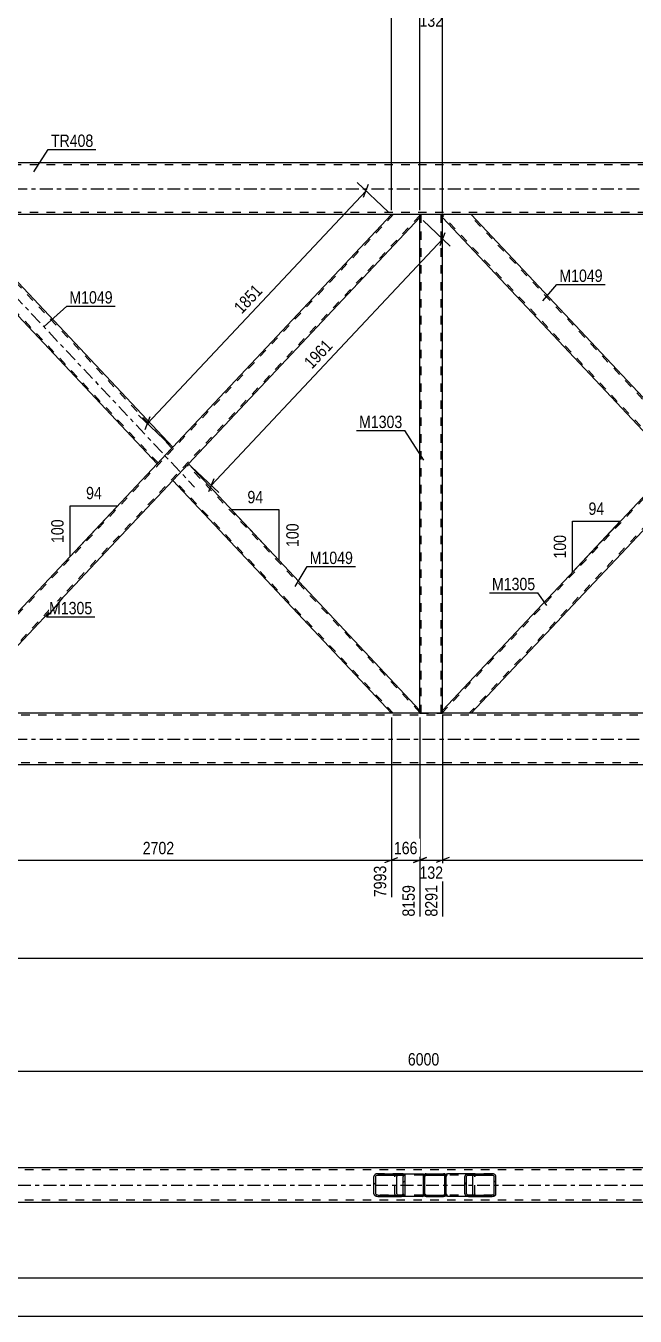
# Model space of a CAD drawing. Header units: millimetres. Extents: x 0 to 1189, y 0 to 841.
# Drawn here: x 274.6 to 416, y 386.8 to 686 of the extents above; entities that cross this region are included whole.
import ezdxf

# ---------------------------------------------------------------- set-up
doc = ezdxf.new("R2010")
doc.units = ezdxf.units.MM
doc.linetypes.add('DXK_LINE_DOT2', pattern=[3.9198, 1.9599, -1.9599])
doc.linetypes.add('DXK_LINE_DOT3', pattern=[5.9187, 2.979, -0.9799, 0.9799, -0.9799])
doc.styles.add('Arial Narrow', font='ARIALN.TTF', dxfattribs={"height": 0.2})

# ---------------------------------------------------------------- blocks, each defined once
blk = doc.blocks.new('Part-814467843-4797 - 4692')
at = {"color": 7, "linetype": 'DXK_LINE_DOT2'}
for p, q in [((371.32, 642.25), (366.04, 642.25)), ((366.04, 641.59), (366.04, 642.25)), ((366.36, 526.65), (366.36, 642.25)), ((371, 526.65), (371, 642.25)), ((371.32, 641.59), (371.32, 642.25)), ((366.04, 526.65), (366.04, 527.31)), ((366.04, 526.65), (371.32, 526.65)), ((371.32, 526.65), (371.32, 527.31))]:
    blk.add_line(p, q, dxfattribs=at)
at = {"color": 2, "linetype": 'Continuous'}
for p, q in [((366.04, 527.31), (366.04, 641.59)), ((371.32, 527.31), (371.32, 641.59))]:
    blk.add_line(p, q, dxfattribs=at)
blk = doc.blocks.new('Part-814467843-4792 - 4692')
at = {"color": 7, "linetype": 'DXK_LINE_DOT2'}
for p, q in [((359.86, 642.25), (251.32, 526.84)), ((366.04, 642.05), (257.51, 526.65)), ((366.04, 642.25), (359.42, 642.25)), ((308.68, 588.3), (305.06, 584.45)), ((312.31, 584.45), (308.68, 580.59)), ((257.95, 526.65), (251.32, 526.65))]:
    blk.add_line(p, q, dxfattribs=at)
at = {"color": 2, "linetype": 'Continuous'}
for p, q in [((359.42, 642.25), (308.68, 588.3)), ((366.04, 641.59), (312.31, 584.45)), ((366.04, 641.59), (366.04, 642.25)), ((305.06, 584.45), (251.32, 527.31)), ((308.68, 580.59), (257.95, 526.65)), ((251.32, 526.65), (251.32, 527.31))]:
    blk.add_line(p, q, dxfattribs=at)
blk = doc.blocks.new('Part-814467843-4872 - 4692')
at = {"color": 2, "linetype": 'Continuous'}
for p, q in [((371.32, 641.59), (371.32, 642.25)), ((425.06, 584.45), (371.32, 641.59)), ((428.68, 588.3), (377.95, 642.25)), ((428.25, 587.83), (425.06, 584.45)), ((428.68, 588.3), (428.25, 587.83))]:
    blk.add_line(p, q, dxfattribs=at)
at = {"color": 7, "linetype": 'DXK_LINE_DOT2'}
for p, q in [((377.95, 642.25), (371.32, 642.25)), ((425.28, 584.68), (371.32, 642.05)), ((428.47, 588.07), (377.51, 642.25)), ((428.65, 588.26), (428.25, 587.83)), ((425.28, 584.68), (425.3, 584.7))]:
    blk.add_line(p, q, dxfattribs=at)
blk = doc.blocks.new('Part-814467843-4877 - 4692')
at = {"color": 7, "linetype": 'DXK_LINE_DOT2'}
for p, q in [((479.86, 642.25), (371.32, 526.84)), ((486.04, 642.05), (377.51, 526.65)), ((486.04, 642.25), (479.42, 642.25)), ((428.68, 588.3), (425.06, 584.45)), ((432.31, 584.45), (428.68, 580.59)), ((377.95, 526.65), (371.32, 526.65))]:
    blk.add_line(p, q, dxfattribs=at)
at = {"color": 2, "linetype": 'Continuous'}
for p, q in [((479.42, 642.25), (428.68, 588.3)), ((486.04, 641.59), (432.31, 584.45)), ((486.04, 641.59), (486.04, 642.25)), ((425.06, 584.45), (371.32, 527.31)), ((428.68, 580.59), (377.95, 526.65)), ((371.32, 526.65), (371.32, 527.31))]:
    blk.add_line(p, q, dxfattribs=at)
blk = doc.blocks.new('Part-814467843-4887 - 4692')
at = {"color": 2, "linetype": 'Continuous'}
for p, q in [((312.31, 584.45), (308.68, 580.59)), ((366.04, 527.31), (312.31, 584.45)), ((359.42, 526.65), (308.68, 580.59)), ((366.04, 526.65), (366.04, 527.31))]:
    blk.add_line(p, q, dxfattribs=at)
at = {"color": 7, "linetype": 'DXK_LINE_DOT2'}
for p, q in [((366.04, 526.84), (312.09, 584.21)), ((308.9, 580.83), (308.92, 580.84)), ((359.86, 526.65), (308.9, 580.83)), ((366.04, 526.65), (359.42, 526.65))]:
    blk.add_line(p, q, dxfattribs=at)
blk = doc.blocks.new('Part-814467843-4957 - 4692')
at = {"color": 7, "linetype": 'DXK_LINE_DOT2'}
for p, q in [((1096.69, 653.77), (118.04, 653.77)), ((1096.69, 642.73), (118.04, 642.73)), ((1096.69, 642.25), (131.08, 642.25))]:
    blk.add_line(p, q, dxfattribs=at)
at = {"color": 2, "linetype": 'Continuous'}
for p, q in [((486.69, 654.25), (250.69, 654.25)), ((486.69, 642.25), (250.69, 642.25))]:
    blk.add_line(p, q, dxfattribs=at)
at = {"color": 7, "linetype": 'DXK_LINE_DOT3'}
blk.add_line((118.04, 648.25), (1096.69, 648.25), dxfattribs=at)
blk = doc.blocks.new('Part-814467843-4962 - 4692')
at = {"color": 7, "linetype": 'DXK_LINE_DOT2'}
for p, q in [((1047.69, 526.65), (131.08, 526.65)), ((1047.69, 526.17), (118.04, 526.17)), ((1047.69, 515.13), (118.04, 515.13))]:
    blk.add_line(p, q, dxfattribs=at)
at = {"color": 2, "linetype": 'Continuous'}
for p, q in [((486.69, 526.65), (250.69, 526.65)), ((1042.89, 514.65), (118.04, 514.65))]:
    blk.add_line(p, q, dxfattribs=at)
at = {"color": 7, "linetype": 'DXK_LINE_DOT3'}
blk.add_line((118.04, 520.65), (1047.69, 520.65), dxfattribs=at)
blk = doc.blocks.new('Part-814467843-5145 - 4692')
at = {"color": 7, "linetype": 'DXK_LINE_DOT3'}
blk.add_line((247.48, 649.53), (313.72, 579.09), dxfattribs=at)
at = {"color": 2, "linetype": 'Continuous'}
for p, q in [((251.32, 641.59), (251.32, 642.25)), ((305.06, 584.45), (251.32, 641.59)), ((308.68, 588.3), (257.95, 642.25)), ((308.25, 587.83), (305.06, 584.45)), ((308.68, 588.3), (308.25, 587.83))]:
    blk.add_line(p, q, dxfattribs=at)
at = {"color": 7, "linetype": 'DXK_LINE_DOT2'}
for p, q in [((257.95, 642.25), (251.32, 642.25)), ((305.28, 584.68), (251.32, 642.05)), ((308.47, 588.07), (257.51, 642.25)), ((308.65, 588.26), (308.25, 587.83)), ((305.28, 584.68), (305.3, 584.7))]:
    blk.add_line(p, q, dxfattribs=at)
blk = doc.blocks.new('Part-814467843-3565 - 3563')
at = {"linetype": 'Continuous'}
h = blk.add_hatch(dxfattribs=at)
h.set_pattern_fill('', scale=0.7, style=0, pattern_type=0)
h.set_pattern_definition([(45, (371.7732, 414.6427), (-1.57154, 1.57154), [])])
h.paths.add_polyline_path([(371.53, 414.59), (371.77, 414.64), (371.98, 414.78), (372.12, 414.99), (372.17, 415.23), (372.17, 419.23), (372.12, 419.48), (371.98, 419.69), (371.77, 419.83), (371.53, 419.87), (367.53, 419.87), (367.28, 419.83), (367.08, 419.69), (366.94, 419.48), (366.89, 419.23), (366.89, 415.23), (366.94, 414.99), (367.08, 414.78), (367.28, 414.64), (367.53, 414.59)])
h.paths.add_polyline_path([(367.41, 414.94), (367.3, 415.01), (367.23, 415.11), (367.21, 415.23), (367.21, 419.23), (367.23, 419.36), (367.3, 419.46), (367.41, 419.53), (367.53, 419.55), (371.53, 419.55), (371.65, 419.53), (371.75, 419.46), (371.82, 419.36), (371.85, 419.23), (371.85, 415.23), (371.82, 415.11), (371.75, 415.01), (371.65, 414.94), (371.53, 414.91), (367.53, 414.91)])
at = {"color": 7, "linetype": 'DXK_LINE_DOT2'}
for p, q in [((366.89, 419.23), (366.94, 419.48)), ((366.89, 415.23), (366.89, 419.23)), ((367.23, 419.36), (367.21, 419.23)), ((367.21, 415.23), (367.21, 419.23)), ((367.28, 419.83), (367.53, 419.87)), ((367.53, 419.55), (367.41, 419.53)), ((367.53, 419.87), (371.53, 419.87)), ((367.53, 419.55), (371.53, 419.55)), ((371.53, 419.87), (371.77, 419.83)), ((371.65, 419.53), (371.53, 419.55)), ((371.85, 419.23), (371.82, 419.36)), ((371.85, 415.23), (371.85, 419.23)), ((372.12, 419.48), (372.17, 419.23)), ((372.17, 415.23), (372.17, 419.23)), ((366.94, 414.99), (366.89, 415.23)), ((367.21, 415.23), (367.23, 415.11)), ((367.53, 414.59), (367.28, 414.64)), ((367.41, 414.94), (367.53, 414.91)), ((367.53, 414.91), (371.53, 414.91)), ((367.53, 414.59), (371.53, 414.59)), ((371.53, 414.91), (371.65, 414.94)), ((371.77, 414.64), (371.53, 414.59)), ((371.82, 415.11), (371.85, 415.23)), ((372.17, 415.23), (372.12, 414.99))]:
    blk.add_line(p, q, dxfattribs=at)
at = {"color": 2, "linetype": 'Continuous'}
for p, q in [((366.94, 419.48), (366.89, 419.23)), ((366.89, 415.23), (366.89, 419.23)), ((367.21, 419.23), (367.23, 419.36)), ((367.21, 415.23), (367.21, 419.23)), ((367.53, 419.87), (367.28, 419.83)), ((367.41, 419.53), (367.53, 419.55)), ((367.53, 419.87), (371.53, 419.87)), ((367.53, 419.55), (371.53, 419.55)), ((371.77, 419.83), (371.53, 419.87)), ((371.53, 419.55), (371.65, 419.53)), ((371.82, 419.36), (371.85, 419.23)), ((371.85, 415.23), (371.85, 419.23)), ((372.17, 419.23), (372.12, 419.48)), ((372.17, 415.23), (372.17, 419.23)), ((366.89, 415.23), (366.94, 414.99)), ((367.23, 415.11), (367.21, 415.23)), ((367.28, 414.64), (367.53, 414.59)), ((367.53, 414.91), (367.41, 414.94)), ((367.53, 414.91), (371.53, 414.91)), ((367.53, 414.59), (371.53, 414.59)), ((371.65, 414.94), (371.53, 414.91)), ((371.53, 414.59), (371.77, 414.64)), ((371.85, 415.23), (371.82, 415.11)), ((372.12, 414.99), (372.17, 415.23))]:
    blk.add_line(p, q, dxfattribs=at)
at = {"color": 7, "linetype": 'DXK_LINE_DOT2'}
for centre, radius, start, end in [((367.53, 419.23), 0.64, 112.5, 157.5), ((367.53, 419.23), 0.32, 112.5, 157.5), ((371.53, 419.23), 0.32, 22.5, 67.5), ((371.53, 419.23), 0.64, 22.5, 67.5), ((367.53, 415.23), 0.64, 202.5, 247.5), ((367.53, 415.23), 0.32, 202.5, 247.5), ((371.53, 415.23), 0.32, 292.5, 337.5), ((371.53, 415.23), 0.64, 292.5, 337.5)]:
    blk.add_arc(centre, radius, start, end, dxfattribs=at)
at = {"color": 2, "linetype": 'Continuous'}
for centre, radius, start, end in [((367.53, 419.23), 0.64, 112.5, 157.5), ((367.53, 419.23), 0.32, 112.5, 157.5), ((371.53, 419.23), 0.32, 22.5, 67.5), ((371.53, 419.23), 0.64, 22.5, 67.5), ((367.53, 415.23), 0.64, 202.5, 247.5), ((367.53, 415.23), 0.32, 202.5, 247.5), ((371.53, 415.23), 0.32, 292.5, 337.5), ((371.53, 415.23), 0.64, 292.5, 337.5)]:
    blk.add_arc(centre, radius, start, end, dxfattribs=at)
blk = doc.blocks.new('Part-814467843-3694 - 3563')
at = {"linetype": 'Continuous'}
h = blk.add_hatch(dxfattribs=at)
h.set_pattern_fill('', scale=0.7, style=0, pattern_type=0)
h.set_pattern_definition([(45, (362.0726, 414.6427), (-1.57154, 1.57154), [])])
h.paths.add_polyline_path([(361.74, 414.59), (362.07, 414.64), (362.36, 414.78), (362.55, 414.99), (362.61, 415.23), (362.61, 419.23), (362.55, 419.48), (362.36, 419.69), (362.07, 419.83), (361.74, 419.87), (356.25, 419.87), (355.91, 419.83), (355.62, 419.69), (355.43, 419.48), (355.37, 419.23), (355.37, 415.23), (355.43, 414.99), (355.62, 414.78), (355.91, 414.64), (356.25, 414.59)])
h.paths.add_polyline_path([(356.08, 414.94), (355.93, 415.01), (355.84, 415.11), (355.81, 415.23), (355.81, 419.23), (355.84, 419.36), (355.93, 419.46), (356.08, 419.53), (356.25, 419.55), (361.74, 419.55), (361.9, 419.53), (362.05, 419.46), (362.14, 419.36), (362.18, 419.23), (362.18, 415.23), (362.14, 415.11), (362.05, 415.01), (361.9, 414.94), (361.74, 414.91), (356.25, 414.91)])
at = {"color": 2, "linetype": 'Continuous'}
for p, q in [((355.43, 419.48), (355.37, 419.23)), ((355.37, 415.23), (355.37, 419.23)), ((355.81, 419.23), (355.84, 419.36)), ((355.81, 415.23), (355.81, 419.23)), ((356.25, 419.87), (355.91, 419.83)), ((356.08, 419.53), (356.25, 419.55)), ((356.25, 419.87), (361.74, 419.87)), ((356.25, 419.55), (361.74, 419.55)), ((360.73, 419.36), (360.7, 419.23)), ((360.7, 415.23), (360.7, 419.23)), ((361.14, 419.55), (360.97, 419.53)), ((361.74, 419.87), (366.63, 419.87)), ((362.07, 419.83), (361.74, 419.87)), ((361.74, 419.55), (361.9, 419.53)), ((362.14, 419.36), (362.18, 419.23)), ((362.18, 415.23), (362.18, 419.23)), ((362.61, 419.23), (362.55, 419.48)), ((362.61, 415.23), (362.61, 419.23)), ((366.63, 419.87), (366.89, 419.84)), ((366.89, 419.84), (366.89, 419.83)), ((366.89, 419.83), (366.89, 419.69)), ((366.89, 419.69), (366.89, 419.23)), ((355.37, 415.23), (355.43, 414.99)), ((355.84, 415.11), (355.81, 415.23)), ((355.91, 414.64), (356.25, 414.59)), ((356.25, 414.91), (356.08, 414.94)), ((356.25, 414.91), (361.74, 414.91)), ((356.25, 414.59), (361.74, 414.59)), ((360.7, 415.23), (360.73, 415.11)), ((360.97, 414.94), (361.14, 414.91)), ((361.9, 414.94), (361.74, 414.91)), ((361.74, 414.59), (362.07, 414.64)), ((366.63, 414.59), (361.74, 414.59)), ((362.18, 415.23), (362.14, 415.11)), ((362.55, 414.99), (362.61, 415.23)), ((366.63, 414.59), (366.89, 414.63)), ((366.89, 414.63), (366.89, 415.23))]:
    blk.add_line(p, q, dxfattribs=at)
at = {"color": 7, "linetype": 'DXK_LINE_DOT2'}
for p, q in [((361.74, 419.87), (356.25, 419.87)), ((366.63, 419.55), (356.25, 419.55)), ((360.26, 419.23), (360.33, 419.48)), ((360.26, 415.23), (360.26, 419.23)), ((360.8, 419.83), (361.14, 419.87)), ((366.8, 419.53), (366.63, 419.55)), ((366.89, 419.49), (366.8, 419.53)), ((366.89, 419.69), (366.89, 419.49)), ((366.89, 415.23), (366.89, 419.48)), ((366.63, 414.91), (356.25, 414.91)), ((361.74, 414.59), (356.25, 414.59)), ((360.33, 414.99), (360.26, 415.23)), ((361.14, 414.59), (360.8, 414.64)), ((366.63, 414.91), (366.8, 414.94)), ((366.8, 414.94), (366.89, 414.98))]:
    blk.add_line(p, q, dxfattribs=at)
at = {"color": 2, "linetype": 'Continuous'}
for centre, radius, start, end in [((356.11, 419.05), 0.802, 104.5547, 147.5896), ((356.18, 419.14), 0.401, 104.5547, 147.5896), ((361.07, 419.14), 0.401, 104.5547, 147.5896), ((361.8, 419.14), 0.401, 32.4104, 75.4453), ((361.87, 419.05), 0.802, 32.4104, 75.4453), ((356.11, 415.42), 0.802, 212.4104, 255.4453), ((356.18, 415.33), 0.401, 212.4104, 255.4453), ((361.07, 415.33), 0.401, 212.4104, 255.4453), ((361.8, 415.33), 0.401, 284.5547, 327.5896), ((361.87, 415.42), 0.802, 284.5547, 327.5896)]:
    blk.add_arc(centre, radius, start, end, dxfattribs=at)
at = {"color": 7, "linetype": 'DXK_LINE_DOT2'}
for centre, start, end in [((361.01, 419.05), 104.5547, 147.5896), ((361.01, 415.42), 212.4104, 255.4453)]:
    blk.add_arc(centre, 0.802, start, end, dxfattribs=at)
blk = doc.blocks.new('Part-814467843-3692 - 3563')
at = {"color": 2, "linetype": 'Continuous'}
for p, q in [((1043.73, 421.23), (118.89, 421.23)), ((487.54, 413.23), (251.54, 413.23))]:
    blk.add_line(p, q, dxfattribs=at)
at = {"color": 7, "linetype": 'DXK_LINE_DOT2'}
for p, q in [((1048.53, 420.75), (118.89, 420.75)), ((1048.53, 413.71), (118.89, 413.71))]:
    blk.add_line(p, q, dxfattribs=at)
at = {"color": 7, "linetype": 'DXK_LINE_DOT3'}
blk.add_line((118.89, 417.23), (1048.53, 417.23), dxfattribs=at)
blk = doc.blocks.new('Part-814467843-3777 - 3563')
at = {"linetype": 'Continuous'}
h = blk.add_hatch(dxfattribs=at)
h.set_pattern_fill('', scale=0.7, style=0, pattern_type=0)
h.set_pattern_definition([(45, (383.1473, 414.6427), (-1.57154, 1.57154), [])])
h.paths.add_polyline_path([(382.81, 414.59), (383.15, 414.64), (383.43, 414.78), (383.62, 414.99), (383.69, 415.23), (383.69, 419.23), (383.62, 419.48), (383.43, 419.69), (383.15, 419.83), (382.81, 419.87), (377.32, 419.87), (376.98, 419.83), (376.7, 419.69), (376.51, 419.48), (376.44, 419.23), (376.44, 415.23), (376.51, 414.99), (376.7, 414.78), (376.98, 414.64), (377.32, 414.59)])
h.paths.add_polyline_path([(377.15, 414.94), (377.01, 415.01), (376.91, 415.11), (376.88, 415.23), (376.88, 419.23), (376.91, 419.36), (377.01, 419.46), (377.15, 419.53), (377.32, 419.55), (382.81, 419.55), (382.98, 419.53), (383.12, 419.46), (383.22, 419.36), (383.25, 419.23), (383.25, 415.23), (383.22, 415.11), (383.12, 415.01), (382.98, 414.94), (382.81, 414.91), (377.32, 414.91)])
at = {"color": 2, "linetype": 'Continuous'}
for p, q in [((372.17, 419.84), (372.43, 419.87)), ((372.17, 419.84), (372.17, 419.23)), ((377.32, 419.87), (372.43, 419.87)), ((376.51, 419.48), (376.44, 419.23)), ((376.44, 415.23), (376.44, 419.23)), ((376.88, 419.23), (376.91, 419.36)), ((376.88, 415.23), (376.88, 419.23)), ((377.32, 419.87), (376.98, 419.83)), ((377.15, 419.53), (377.32, 419.55)), ((377.32, 419.87), (382.81, 419.87)), ((377.32, 419.55), (382.81, 419.55)), ((378.08, 419.53), (377.92, 419.55)), ((378.36, 419.23), (378.32, 419.36)), ((378.36, 415.23), (378.36, 419.23)), ((383.15, 419.83), (382.81, 419.87)), ((382.81, 419.55), (382.98, 419.53)), ((383.22, 419.36), (383.25, 419.23)), ((383.25, 415.23), (383.25, 419.23)), ((383.69, 419.23), (383.62, 419.48)), ((383.69, 415.23), (383.69, 419.23)), ((372.17, 414.64), (372.17, 415.23)), ((372.17, 414.63), (372.17, 414.64)), ((372.43, 414.59), (372.17, 414.63)), ((377.32, 414.59), (372.43, 414.59)), ((376.44, 415.23), (376.51, 414.99)), ((376.91, 415.11), (376.88, 415.23)), ((376.98, 414.64), (377.32, 414.59)), ((377.32, 414.91), (377.15, 414.94)), ((377.32, 414.91), (382.81, 414.91)), ((377.32, 414.59), (382.81, 414.59)), ((377.92, 414.91), (378.08, 414.94)), ((378.32, 415.11), (378.36, 415.23)), ((382.98, 414.94), (382.81, 414.91)), ((382.81, 414.59), (383.15, 414.64)), ((383.25, 415.23), (383.22, 415.11)), ((383.62, 414.99), (383.69, 415.23))]:
    blk.add_line(p, q, dxfattribs=at)
at = {"color": 7, "linetype": 'DXK_LINE_DOT2'}
for p, q in [((372.17, 419.84), (372.17, 419.49)), ((372.26, 419.53), (372.17, 419.49)), ((372.17, 414.78), (372.17, 419.23)), ((372.43, 419.55), (372.26, 419.53)), ((382.81, 419.55), (372.43, 419.55)), ((382.81, 419.87), (377.32, 419.87)), ((377.92, 419.87), (378.25, 419.83)), ((378.73, 419.48), (378.79, 419.23)), ((378.79, 415.23), (378.79, 419.23)), ((372.17, 414.98), (372.26, 414.94)), ((372.26, 414.94), (372.43, 414.91)), ((382.81, 414.91), (372.43, 414.91)), ((377.92, 414.59), (377.32, 414.59)), ((378.25, 414.64), (377.92, 414.59)), ((377.92, 414.59), (382.81, 414.59)), ((378.79, 415.23), (378.73, 414.99))]:
    blk.add_line(p, q, dxfattribs=at)
at = {"color": 2, "linetype": 'Continuous'}
for centre, radius, start, end in [((377.19, 419.05), 0.802, 104.5547, 147.5896), ((377.25, 419.14), 0.401, 104.5547, 147.5896), ((377.98, 419.14), 0.401, 32.4104, 75.4453), ((382.88, 419.14), 0.401, 32.4104, 75.4453), ((382.95, 419.05), 0.802, 32.4104, 75.4453), ((377.19, 415.42), 0.802, 212.4104, 255.4453), ((377.25, 415.33), 0.401, 212.4104, 255.4453), ((377.98, 415.33), 0.401, 284.5547, 327.5896), ((382.88, 415.33), 0.401, 284.5547, 327.5896), ((382.95, 415.42), 0.802, 284.5547, 327.5896)]:
    blk.add_arc(centre, radius, start, end, dxfattribs=at)
at = {"color": 7, "linetype": 'DXK_LINE_DOT2'}
for centre, start, end in [((378.05, 419.05), 32.4104, 75.4453), ((378.05, 415.42), 284.5547, 327.5896)]:
    blk.add_arc(centre, 0.802, start, end, dxfattribs=at)
blk = doc.blocks.new('StraightDimension-814467843-6443 - 4692')
at = {"color": 7, "linetype": 'Continuous'}
for p, q in [((251.32, 643.25), (251.32, 698.76)), ((359.42, 643.25), (359.42, 698.76)), ((252.82, 690.75), (249.82, 689.55)), ((251.32, 690.15), (359.42, 690.15)), ((357.92, 689.55), (360.92, 690.75))]:
    blk.add_line(p, q, dxfattribs=at)
at = {"color": 0, "linetype": 'Continuous'}
blk.add_wipeout([(358.82, 699.36), (354.62, 699.36), (354.62, 690.85), (358.82, 690.85)], dxfattribs=at)
at = {"color": 0}
blk.add_wipeout([(309.63, 690.9), (309.63, 695.1), (301.12, 695.1), (301.12, 690.9)], dxfattribs=at)
at = {"color": 3, "linetype": 'Continuous', "style": 'Arial Narrow'}
blk.add_text('7993', height=2.863, rotation=90.0002, dxfattribs=at).set_placement((358.22, 691.45))
at = {"color": 3, "style": 'Arial Narrow'}
blk.add_text('2702', height=2.863, dxfattribs=at).set_placement((301.72, 691.5))
blk = doc.blocks.new('StraightDimension-814467843-6126 - 4692')
at = {"color": 7, "linetype": 'Continuous'}
for p, q in [((371.32, 526.31), (371.32, 479.49)), ((479.42, 525.65), (479.42, 482.16)), ((372.82, 493.2), (369.82, 492)), ((371.32, 492.6), (479.42, 492.6)), ((477.92, 492), (480.92, 493.2))]:
    blk.add_line(p, q, dxfattribs=at)
at = {"color": 0}
blk.add_wipeout([(429.63, 493.35), (429.63, 497.55), (421.12, 497.55), (421.12, 493.35)], dxfattribs=at)
at = {"color": 0, "linetype": 'Continuous'}
blk.add_wipeout([(478.82, 491.9), (474.62, 491.9), (474.62, 481.56), (478.82, 481.56)], dxfattribs=at)
at = {"color": 3, "style": 'Arial Narrow'}
blk.add_text('2702', height=2.863, dxfattribs=at).set_placement((421.72, 493.95))
at = {"color": 3, "linetype": 'Continuous', "style": 'Arial Narrow'}
blk.add_text('10993', height=2.863, rotation=90.0002, dxfattribs=at).set_placement((478.22, 482.16))
blk = doc.blocks.new('StraightDimension-814467843-5798 - 4692')
at = {"color": 7, "linetype": 'Continuous'}
for p, q in [((366.77, 640.9), (373.08, 634.97)), ((370.74, 635.11), (371.93, 638.11)), ((317.6, 579.47), (371.33, 636.61)), ((313.04, 583.76), (319.35, 577.83)), ((318.19, 580.98), (317.01, 577.97))]:
    blk.add_line(p, q, dxfattribs=at)
at = {"color": 0}
blk.add_wipeout([(346.84, 611.66), (343.78, 614.53), (337.95, 608.33), (341, 605.45)], dxfattribs=at)
at = {"color": 3, "style": 'Arial Narrow'}
blk.add_text('1961', height=2.863, rotation=46.7591, dxfattribs=at).set_placement((340.98, 606.3))
blk = doc.blocks.new('StraightDimension-814467843-6421 - 4692')
at = {"color": 7, "linetype": 'Continuous'}
for p, q in [((366.04, 643.25), (366.04, 703.26)), ((371.32, 642.59), (371.32, 698.76)), ((364.54, 689.55), (367.54, 690.75)), ((366.04, 690.15), (371.32, 690.15)), ((372.82, 690.75), (369.82, 689.55))]:
    blk.add_line(p, q, dxfattribs=at)
at = {"color": 0}
blk.add_wipeout([(372.03, 685.2), (372.03, 689.4), (365.34, 689.4), (365.34, 685.2)], dxfattribs=at)
at = {"color": 3, "style": 'Arial Narrow'}
blk.add_text('132', height=2.863, dxfattribs=at).set_placement((365.94, 685.8))
at = {"color": 0, "linetype": 'Continuous'}
blk.add_wipeout([(370.72, 699.36), (366.52, 699.36), (366.52, 690.85), (370.72, 690.85)], dxfattribs=at)
at = {"color": 3, "linetype": 'Continuous', "style": 'Arial Narrow'}
blk.add_text('8291', height=2.863, rotation=90.0002, dxfattribs=at).set_placement((370.12, 691.45))
blk = doc.blocks.new('StraightDimension-814467843-6142 - 4692')
at = {"color": 7, "linetype": 'Continuous'}
for p, q in [((366.04, 525.65), (366.04, 479.49)), ((371.32, 526.31), (371.32, 479.49)), ((364.54, 492), (367.54, 493.2)), ((366.04, 492.6), (371.32, 492.6)), ((372.82, 493.2), (369.82, 492))]:
    blk.add_line(p, q, dxfattribs=at)
at = {"color": 0}
blk.add_wipeout([(372.03, 487.65), (372.03, 491.85), (365.34, 491.85), (365.34, 487.65)], dxfattribs=at)
at = {"color": 0, "linetype": 'Continuous'}
blk.add_wipeout([(370.72, 487.4), (366.52, 487.4), (366.52, 478.89), (370.72, 478.89)], dxfattribs=at)
at = {"color": 3, "style": 'Arial Narrow'}
blk.add_text('132', height=2.863, dxfattribs=at).set_placement((365.94, 488.25))
at = {"color": 3, "linetype": 'Continuous', "style": 'Arial Narrow'}
blk.add_text('8291', height=2.863, rotation=90.0002, dxfattribs=at).set_placement((370.12, 479.49))
blk = doc.blocks.new('StraightDimension-814467843-6155 - 4692')
at = {"color": 7, "linetype": 'Continuous'}
for p, q in [((359.42, 525.65), (359.42, 483.99)), ((366.04, 525.65), (366.04, 479.49)), ((357.92, 492), (360.92, 493.2)), ((359.42, 492.6), (366.04, 492.6)), ((367.54, 493.2), (364.54, 492))]:
    blk.add_line(p, q, dxfattribs=at)
at = {"color": 0}
blk.add_wipeout([(366.07, 493.35), (366.07, 497.55), (359.39, 497.55), (359.39, 493.35)], dxfattribs=at)
at = {"color": 0, "linetype": 'Continuous'}
blk.add_wipeout([(365.44, 487.4), (361.24, 487.4), (361.24, 478.89), (365.44, 478.89)], dxfattribs=at)
at = {"color": 3, "style": 'Arial Narrow'}
blk.add_text('166', height=2.863, dxfattribs=at).set_placement((359.99, 493.95))
at = {"color": 3, "linetype": 'Continuous', "style": 'Arial Narrow'}
blk.add_text('8159', height=2.863, rotation=90.0002, dxfattribs=at).set_placement((364.84, 479.49))
blk = doc.blocks.new('StraightDimension-814467843-6168 - 4692')
at = {"color": 7, "linetype": 'Continuous'}
for p, q in [((251.32, 526.31), (251.32, 479.49)), ((359.42, 525.65), (359.42, 483.99)), ((252.82, 493.2), (249.82, 492)), ((251.32, 492.6), (359.42, 492.6)), ((357.92, 492), (360.92, 493.2))]:
    blk.add_line(p, q, dxfattribs=at)
at = {"color": 0}
blk.add_wipeout([(309.63, 493.35), (309.63, 497.55), (301.12, 497.55), (301.12, 493.35)], dxfattribs=at)
at = {"color": 0, "linetype": 'Continuous'}
blk.add_wipeout([(358.82, 491.9), (354.62, 491.9), (354.62, 483.39), (358.82, 483.39)], dxfattribs=at)
at = {"color": 3, "style": 'Arial Narrow'}
blk.add_text('2702', height=2.863, dxfattribs=at).set_placement((301.72, 493.95))
at = {"color": 3, "linetype": 'Continuous', "style": 'Arial Narrow'}
blk.add_text('7993', height=2.863, rotation=90.0002, dxfattribs=at).set_placement((358.22, 483.99))
blk = doc.blocks.new('AngleDimension-814467843-5551 - 4692')
at = {"color": 7, "linetype": 'Continuous'}
for p, q in [((327.88, 567.89), (322.3, 573.82)), ((333.4, 573.82), (322.3, 573.82)), ((333.4, 562.02), (322.3, 573.82)), ((333.4, 562.02), (333.4, 573.82))]:
    blk.add_line(p, q, dxfattribs=at)
at = {"color": 0}
for points in [[(330.28, 574.72), (330.28, 578.92), (325.42, 578.92), (325.42, 574.72)], [(338.5, 571.26), (334.3, 571.26), (334.3, 564.58), (338.5, 564.58)]]:
    blk.add_wipeout(points, dxfattribs=at)
at = {"color": 3, "style": 'Arial Narrow'}
blk.add_text('94', height=2.863, dxfattribs=at).set_placement((326.02, 575.32))
blk.add_text('100', height=2.863, rotation=90.0002, dxfattribs=at).set_placement((337.9, 565.18))
blk = doc.blocks.new('AngleDimension-814467843-5565 - 4692')
at = {"color": 7, "linetype": 'Continuous'}
for p, q in [((284.85, 574.76), (295.95, 574.76)), ((284.85, 562.96), (295.95, 574.76)), ((284.85, 562.96), (284.85, 574.76)), ((287.12, 565.37), (295.95, 574.76))]:
    blk.add_line(p, q, dxfattribs=at)
at = {"color": 0}
for points in [[(292.83, 575.66), (292.83, 579.86), (287.97, 579.86), (287.97, 575.66)], [(283.95, 572.2), (279.75, 572.2), (279.75, 565.51), (283.95, 565.51)]]:
    blk.add_wipeout(points, dxfattribs=at)
at = {"color": 3, "style": 'Arial Narrow'}
blk.add_text('94', height=2.863, dxfattribs=at).set_placement((288.57, 576.26))
blk.add_text('100', height=2.863, rotation=90.0002, dxfattribs=at).set_placement((283.35, 566.11))
blk = doc.blocks.new('AngleDimension-814467843-5537 - 4692')
at = {"color": 7, "linetype": 'Continuous'}
for p, q in [((401.45, 571.14), (412.55, 571.14)), ((401.45, 559.34), (412.55, 571.14)), ((401.45, 559.34), (401.45, 571.14)), ((405.62, 563.77), (412.55, 571.14))]:
    blk.add_line(p, q, dxfattribs=at)
at = {"color": 0}
for points in [[(409.43, 572.04), (409.43, 576.24), (404.57, 576.24), (404.57, 572.04)], [(400.55, 568.58), (396.35, 568.58), (396.35, 561.9), (400.55, 561.9)]]:
    blk.add_wipeout(points, dxfattribs=at)
at = {"color": 3, "style": 'Arial Narrow'}
blk.add_text('94', height=2.863, dxfattribs=at).set_placement((405.17, 572.64))
blk.add_text('100', height=2.863, rotation=90.0002, dxfattribs=at).set_placement((399.95, 562.5))
blk = doc.blocks.new('StraightDimension-814467843-5813 - 4692')
at = {"color": 7, "linetype": 'Continuous'}
for p, q in [((358.69, 642.93), (351.47, 649.72)), ((352.95, 646.27), (354.13, 649.28)), ((302.81, 593.83), (353.54, 647.77)), ((307.96, 588.98), (300.73, 595.78)), ((303.4, 595.33), (302.22, 592.32))]:
    blk.add_line(p, q, dxfattribs=at)
at = {"color": 0}
blk.add_wipeout([(330.55, 624.41), (327.49, 627.29), (321.65, 621.09), (324.71, 618.21)], dxfattribs=at)
at = {"color": 3, "style": 'Arial Narrow'}
blk.add_text('1851', height=2.863, rotation=46.7591, dxfattribs=at).set_placement((324.69, 619.06))
blk = doc.blocks.new('StraightDimension-814467843-5900 - 4692')
at = {"color": 7, "linetype": 'Continuous'}
blk.add_line((104.14, 469.88), (1048.69, 469.88), dxfattribs=at)
blk = doc.blocks.new('StraightDimension-814467843-6407 - 4692')
at = {"color": 7, "linetype": 'Continuous'}
for p, q in [((479.42, 643.25), (479.42, 700.59)), ((371.32, 642.59), (371.32, 698.76)), ((372.82, 690.75), (369.82, 689.55)), ((371.32, 690.15), (479.42, 690.15)), ((477.92, 689.55), (480.92, 690.75))]:
    blk.add_line(p, q, dxfattribs=at)
at = {"color": 0, "linetype": 'Continuous'}
blk.add_wipeout([(478.82, 701.19), (474.62, 701.19), (474.62, 690.85), (478.82, 690.85)], dxfattribs=at)
at = {"color": 0}
blk.add_wipeout([(429.63, 690.9), (429.63, 695.1), (421.12, 695.1), (421.12, 690.9)], dxfattribs=at)
at = {"color": 3, "linetype": 'Continuous', "style": 'Arial Narrow'}
blk.add_text('10993', height=2.863, rotation=90.0002, dxfattribs=at).set_placement((478.22, 691.45))
at = {"color": 3, "style": 'Arial Narrow'}
blk.add_text('2702', height=2.863, dxfattribs=at).set_placement((421.72, 691.5))
blk = doc.blocks.new('StraightDimension-814467843-6432 - 4692')
at = {"color": 7, "linetype": 'Continuous'}
for p, q in [((366.04, 643.25), (366.04, 703.26)), ((359.42, 643.25), (359.42, 698.76)), ((357.92, 689.55), (360.92, 690.75)), ((359.42, 690.15), (366.04, 690.15)), ((367.54, 690.75), (364.54, 689.55))]:
    blk.add_line(p, q, dxfattribs=at)
at = {"color": 0}
blk.add_wipeout([(366.07, 690.9), (366.07, 695.1), (359.39, 695.1), (359.39, 690.9)], dxfattribs=at)
at = {"color": 0, "linetype": 'Continuous'}
blk.add_wipeout([(365.44, 703.86), (361.24, 703.86), (361.24, 695.35), (365.44, 695.35)], dxfattribs=at)
at = {"color": 3, "linetype": 'Continuous', "style": 'Arial Narrow'}
blk.add_text('8159', height=2.863, rotation=90.0002, dxfattribs=at).set_placement((364.84, 695.95))
at = {"color": 3, "style": 'Arial Narrow'}
blk.add_text('166', height=2.863, dxfattribs=at).set_placement((359.99, 691.5))
blk = doc.blocks.new('StraightDimension-814467843-3828 - 3563')
at = {"color": 7, "linetype": 'Continuous'}
blk.add_line((104.99, 386.84), (1049.53, 386.84), dxfattribs=at)
blk = doc.blocks.new('StraightDimension-814467843-3839 - 3563')
at = {"color": 7, "linetype": 'Continuous'}
blk.add_line((105.99, 395.77), (1048.53, 395.77), dxfattribs=at)
blk = doc.blocks.new('StraightDimension-814467843-3956 - 3563')
at = {"color": 7, "linetype": 'Continuous'}
for p, q in [((246.9, 433.29), (246.9, 452.23)), ((486.9, 424.54), (486.9, 454.06)), ((248.4, 444.22), (245.4, 443.02)), ((246.9, 443.62), (486.9, 443.62)), ((485.4, 443.02), (488.4, 444.22))]:
    blk.add_line(p, q, dxfattribs=at)
at = {"color": 0, "linetype": 'Continuous'}
blk.add_wipeout([(486.3, 454.66), (482.1, 454.66), (482.1, 444.32), (486.3, 444.32)], dxfattribs=at)
at = {"color": 0}
blk.add_wipeout([(371.15, 444.37), (371.15, 448.57), (362.64, 448.57), (362.64, 444.37)], dxfattribs=at)
at = {"color": 3, "linetype": 'Continuous', "style": 'Arial Narrow'}
blk.add_text('11159', height=2.863, rotation=90.0002, dxfattribs=at).set_placement((485.7, 444.92))
at = {"color": 3, "style": 'Arial Narrow'}
blk.add_text('6000', height=2.863, dxfattribs=at).set_placement((363.24, 444.97))
blk = doc.blocks.new('Mark-814467843-4793 - 4692')
at = {"color": 0}
blk.add_wipeout([(361.97, 592.77), (361.97, 595.77), (351.92, 595.77), (351.92, 592.77)], dxfattribs=at)
blk.add_wipeout([(361.97, 592.77), (361.97, 595.77), (351.92, 595.77), (351.92, 592.77)], dxfattribs=at)
at = {"color": 30, "linetype": 'Continuous'}
for p in [(351.32, 592.17), (366.96, 585.34)]:
    blk.add_line(p, (362.57, 592.17), dxfattribs=at)
at = {"color": 3, "style": 'Arial Narrow'}
blk.add_text('M1303', height=2.863, dxfattribs=at).set_placement((351.92, 592.77))
blk = doc.blocks.new('Mark-814467843-4868 - 4692')
at = {"color": 0}
blk.add_wipeout([(408.45, 626.65), (408.45, 629.65), (398.4, 629.65), (398.4, 626.65)], dxfattribs=at)
blk.add_wipeout([(408.45, 626.65), (408.45, 629.65), (398.4, 629.65), (398.4, 626.65)], dxfattribs=at)
at = {"color": 30, "linetype": 'Continuous'}
for p, q in [((394.6, 622.26), (397.8, 626.05)), ((397.8, 626.05), (409.05, 626.05))]:
    blk.add_line(p, q, dxfattribs=at)
at = {"color": 3, "style": 'Arial Narrow'}
blk.add_text('M1049', height=2.863, dxfattribs=at).set_placement((398.4, 626.65))
blk = doc.blocks.new('Mark-814467843-4788 - 4692')
at = {"color": 0}
blk.add_wipeout([(290.03, 549.59), (290.03, 552.59), (279.97, 552.59), (279.97, 549.59)], dxfattribs=at)
blk.add_wipeout([(290.03, 549.59), (290.03, 552.59), (279.97, 552.59), (279.97, 549.59)], dxfattribs=at)
at = {"color": 30, "linetype": 'Continuous'}
for p, q in [((283.08, 553.36), (279.37, 548.99)), ((279.37, 548.99), (290.63, 548.99))]:
    blk.add_line(p, q, dxfattribs=at)
at = {"color": 3, "style": 'Arial Narrow'}
blk.add_text('M1305', height=2.863, dxfattribs=at).set_placement((279.97, 549.59))
blk = doc.blocks.new('Mark-814467843-4873 - 4692')
at = {"color": 0}
blk.add_wipeout([(392.82, 555.17), (392.82, 558.17), (382.76, 558.17), (382.76, 555.17)], dxfattribs=at)
blk.add_wipeout([(392.82, 555.17), (392.82, 558.17), (382.76, 558.17), (382.76, 555.17)], dxfattribs=at)
at = {"color": 30, "linetype": 'Continuous'}
for p in [(382.16, 554.57), (395.53, 551.6)]:
    blk.add_line(p, (393.42, 554.57), dxfattribs=at)
at = {"color": 3, "style": 'Arial Narrow'}
blk.add_text('M1305', height=2.863, dxfattribs=at).set_placement((382.76, 555.17))
blk = doc.blocks.new('Mark-814467843-4883 - 4692')
at = {"color": 0}
blk.add_wipeout([(350.51, 561.24), (350.51, 564.24), (340.46, 564.24), (340.46, 561.24)], dxfattribs=at)
blk.add_wipeout([(350.51, 561.24), (350.51, 564.24), (340.46, 564.24), (340.46, 561.24)], dxfattribs=at)
at = {"color": 30, "linetype": 'Continuous'}
for p, q in [((337.11, 556.03), (339.86, 560.64)), ((339.86, 560.64), (351.11, 560.64))]:
    blk.add_line(p, q, dxfattribs=at)
at = {"color": 3, "style": 'Arial Narrow'}
blk.add_text('M1049', height=2.863, dxfattribs=at).set_placement((340.46, 561.24))
blk = doc.blocks.new('Mark-814467843-4953 - 4692')
at = {"color": 0}
blk.add_wipeout([(290.27, 657.96), (290.27, 660.96), (280.4, 660.96), (280.4, 657.96)], dxfattribs=at)
blk.add_wipeout([(290.27, 657.96), (290.27, 660.96), (280.4, 660.96), (280.4, 657.96)], dxfattribs=at)
at = {"color": 30, "linetype": 'Continuous'}
for p, q in [((276.47, 652.15), (279.8, 657.36)), ((279.8, 657.36), (290.87, 657.36))]:
    blk.add_line(p, q, dxfattribs=at)
at = {"color": 3, "style": 'Arial Narrow'}
blk.add_text('TR408', height=2.863, dxfattribs=at).set_placement((280.4, 657.96))
blk = doc.blocks.new('Mark-814467843-5141 - 4692')
at = {"color": 0}
blk.add_wipeout([(294.74, 621.63), (294.74, 624.63), (284.69, 624.63), (284.69, 621.63)], dxfattribs=at)
blk.add_wipeout([(294.74, 621.63), (294.74, 624.63), (284.69, 624.63), (284.69, 621.63)], dxfattribs=at)
at = {"color": 30, "linetype": 'Continuous'}
for p, q in [((278.87, 616.32), (284.09, 621.03)), ((284.09, 621.03), (295.34, 621.03))]:
    blk.add_line(p, q, dxfattribs=at)
at = {"color": 3, "style": 'Arial Narrow'}
blk.add_text('M1049', height=2.863, dxfattribs=at).set_placement((284.69, 621.63))

msp = doc.modelspace()

# ---------------------------------------------------------------- block references
for name in ['Part-814467843-4957 - 4692', 'Part-814467843-5145 - 4692', 'Part-814467843-4792 - 4692', 'Part-814467843-4797 - 4692', 'Part-814467843-4872 - 4692', 'Part-814467843-4877 - 4692', 'Part-814467843-4887 - 4692', 'Part-814467843-4962 - 4692', 'StraightDimension-814467843-3956 - 3563', 'Part-814467843-3692 - 3563', 'Part-814467843-3694 - 3563', 'Part-814467843-3565 - 3563', 'Part-814467843-3777 - 3563', 'StraightDimension-814467843-3828 - 3563']:
    msp.add_blockref(name, (0, 0))

# ---------------------------------------------------------------- next in the draw order: block references
for name in ['StraightDimension-814467843-6421 - 4692', 'StraightDimension-814467843-6443 - 4692', 'StraightDimension-814467843-5798 - 4692', 'Mark-814467843-4868 - 4692', 'Mark-814467843-5141 - 4692', 'AngleDimension-814467843-5565 - 4692', 'AngleDimension-814467843-5537 - 4692', 'Mark-814467843-4788 - 4692', 'StraightDimension-814467843-6126 - 4692', 'StraightDimension-814467843-3839 - 3563']:
    msp.add_blockref(name, (0, 0))

# ---------------------------------------------------------------- next in the draw order: block references
for name in ['StraightDimension-814467843-6407 - 4692', 'Mark-814467843-4953 - 4692', 'StraightDimension-814467843-5813 - 4692', 'AngleDimension-814467843-5551 - 4692', 'Mark-814467843-4873 - 4692', 'StraightDimension-814467843-6142 - 4692']:
    msp.add_blockref(name, (0, 0))

# ---------------------------------------------------------------- next in the draw order: block references
for name in ['StraightDimension-814467843-6432 - 4692', 'Mark-814467843-4793 - 4692', 'Mark-814467843-4883 - 4692', 'StraightDimension-814467843-6155 - 4692']:
    msp.add_blockref(name, (0, 0))

# ---------------------------------------------------------------- next in the draw order: block references
msp.add_blockref('StraightDimension-814467843-6168 - 4692', (0, 0))

# ---------------------------------------------------------------- next in the draw order: block references
msp.add_blockref('StraightDimension-814467843-5900 - 4692', (0, 0))

doc.saveas('drawing.dxf')
